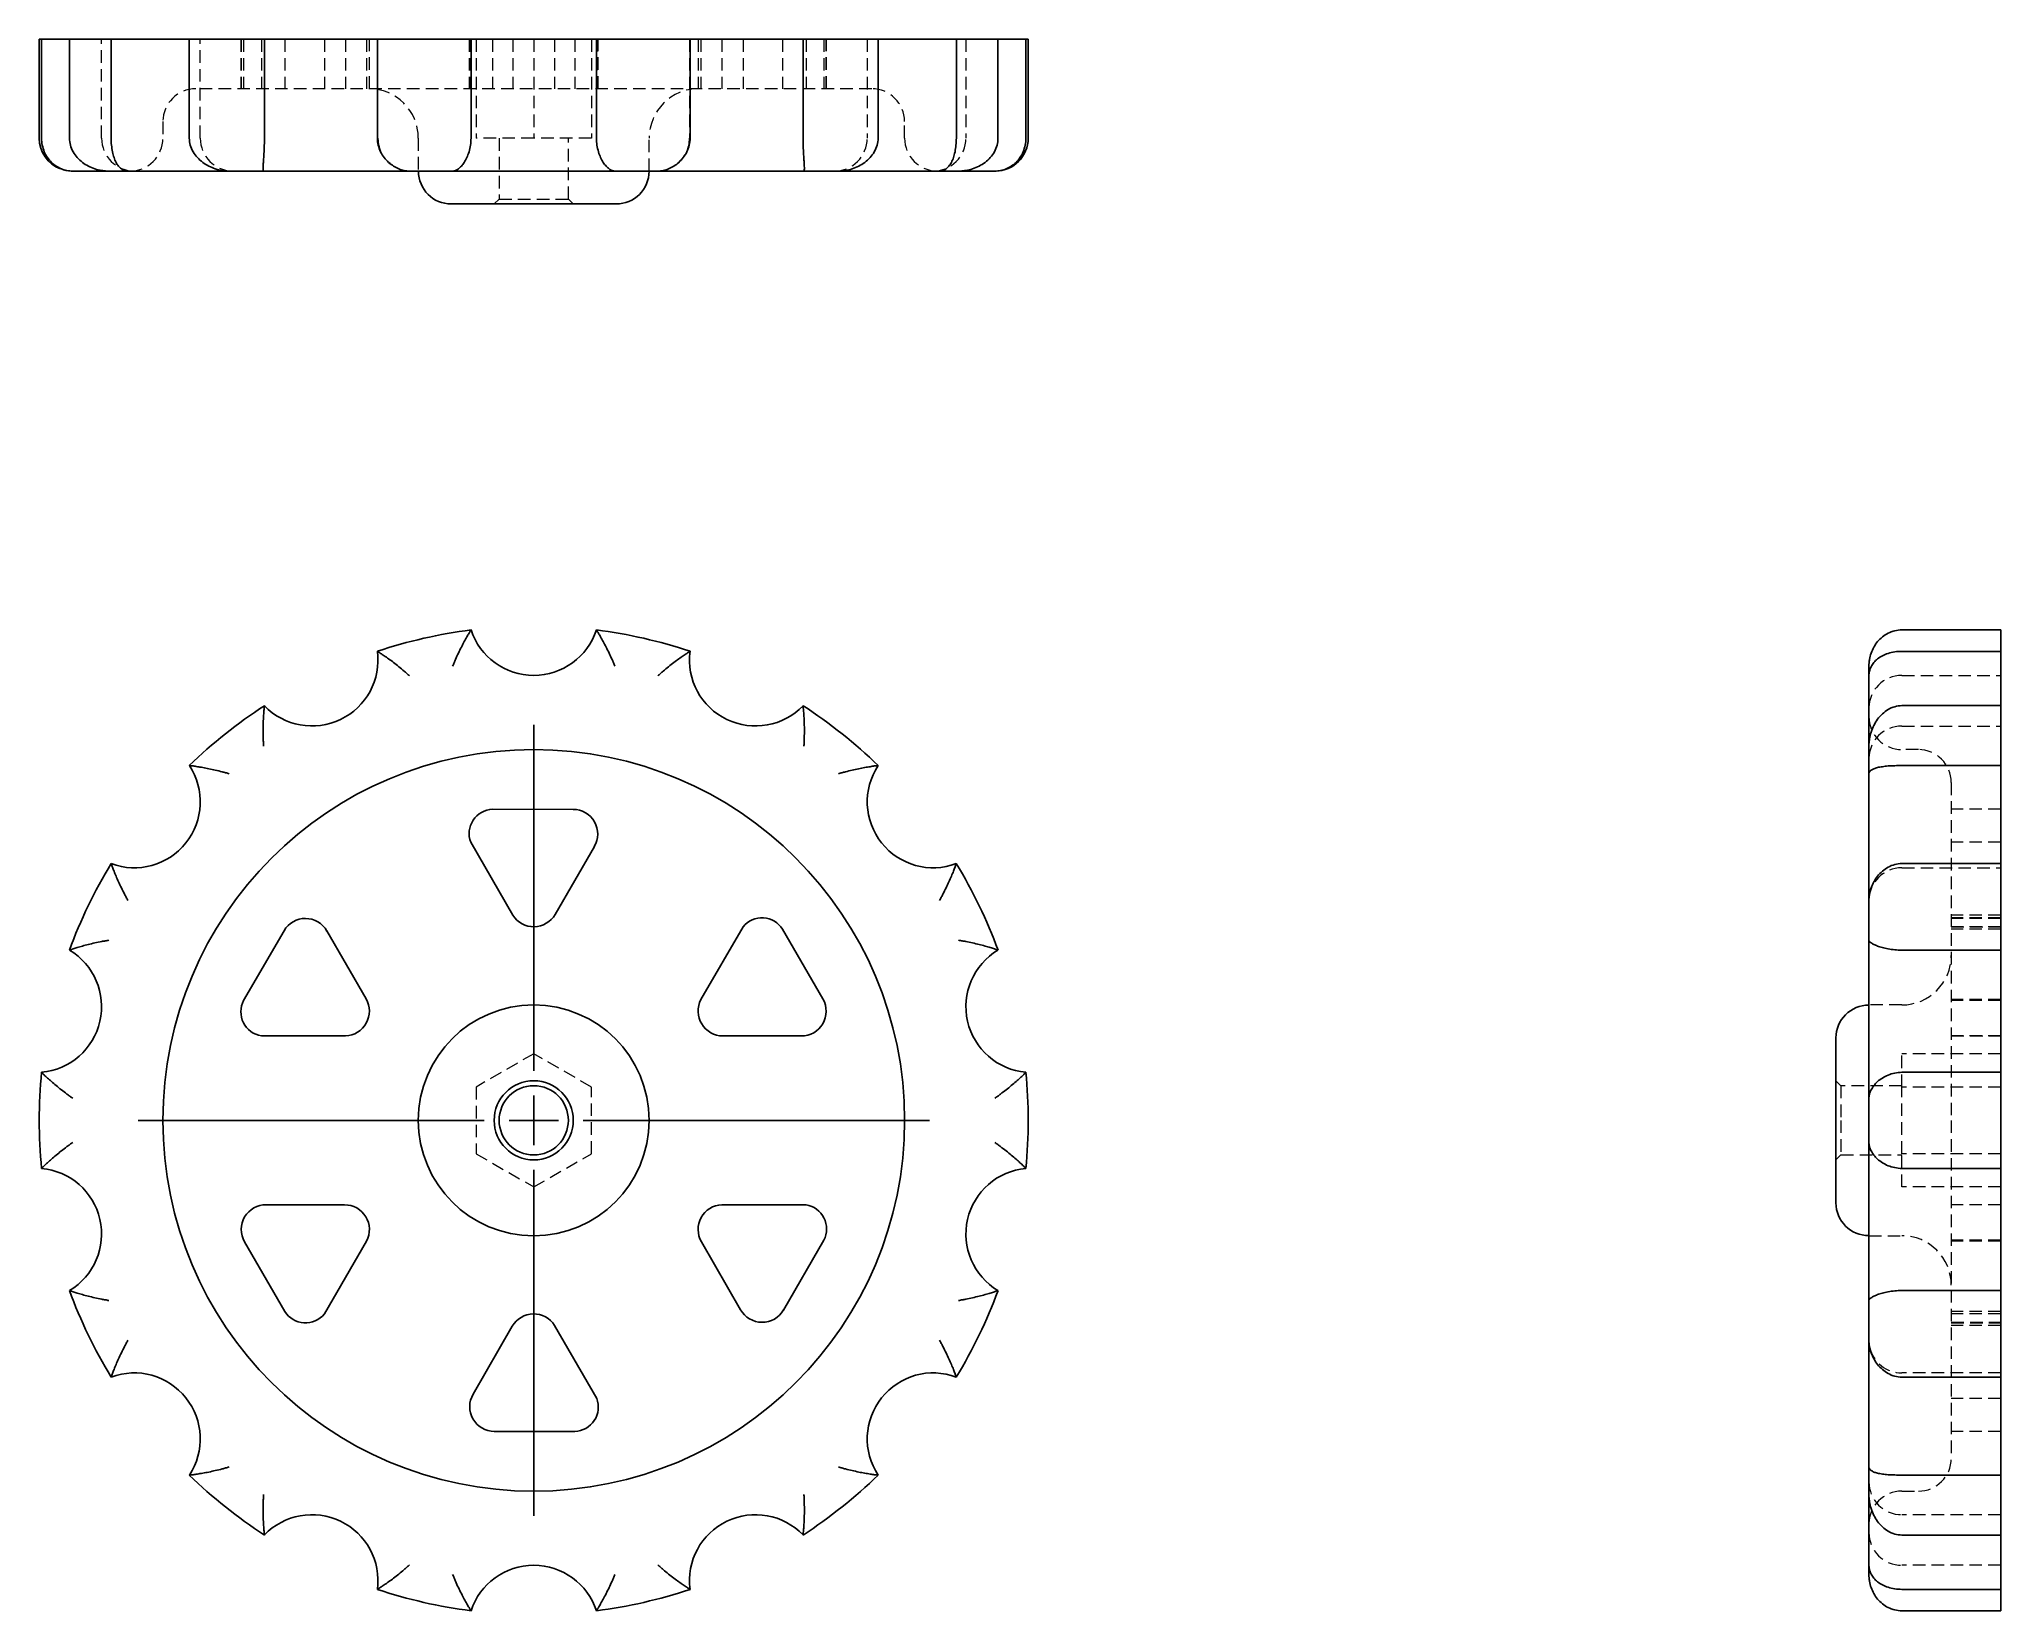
# Model space of a CAD drawing. Header units: millimetres. Extents: x 33 to 231, y 7 to 166.
import ezdxf

# ---------------------------------------------------------------- set-up
doc = ezdxf.new("R2010")
doc.units = ezdxf.units.MM
doc.linetypes.add('HIDDEN', pattern=[1.905, 1.27, -0.635])
doc.layers.add('10', color=7, linetype='Continuous')

# ---------------------------------------------------------------- blocks, each defined once
blk = doc.blocks.new('SW_CENTERMARKSYMBOL_0')
at = {"layer": '10', "color": 0}
for p, q in [((0, 5), (0, 40)), ((0, 0), (0, 2.5)), ((-5, 0), (-40, 0)), ((0, 0), (-2.5, 0)), ((0, 0), (0, -2.5)), ((0, 0), (2.5, 0)), ((5, 0), (40, 0)), ((0, -5), (0, -40))]:
    blk.add_line(p, q, dxfattribs=at)

msp = doc.modelspace()

# ---------------------------------------------------------------- linework, layer by layer
at = {"color": 7, "linetype": 'Continuous', "lineweight": 25}
for p, q in [((33, 166.33), (33, 156.33)), ((33.24, 166.33), (33, 166.33)), ((33.24, 156.33), (33.24, 166.33)), ((33.24, 166.33), (36.06, 166.33)), ((36.06, 166.33), (36.06, 156.33)), ((40.27, 166.33), (36.06, 166.33)), ((40.27, 156.33), (40.27, 166.33)), ((40.27, 166.33), (48.17, 166.33)), ((48.17, 166.33), (48.17, 156.33)), ((55.77, 166.33), (48.17, 166.33)), ((55.77, 156.33), (55.77, 166.33)), ((55.77, 166.33), (67.19, 166.33)), ((67.19, 166.33), (67.19, 156.33)), ((76.66, 166.33), (67.19, 166.33)), ((76.66, 156.33), (76.66, 166.33)), ((76.66, 166.33), (89.34, 166.33)), ((89.34, 166.33), (89.34, 156.33)), ((98.81, 166.33), (89.34, 166.33)), ((98.81, 156.33), (98.81, 166.33)), ((98.81, 166.33), (110.23, 166.33)), ((110.23, 166.33), (110.23, 156.33)), ((117.83, 166.33), (110.23, 166.33)), ((117.83, 156.33), (117.83, 166.33)), ((117.83, 166.33), (125.73, 166.33)), ((125.73, 166.33), (125.73, 156.33)), ((129.94, 166.33), (125.73, 166.33)), ((129.94, 156.33), (129.94, 166.33)), ((129.94, 166.33), (132.76, 166.33)), ((132.76, 166.33), (132.76, 156.33)), ((133, 166.33), (132.76, 166.33)), ((133, 156.33), (133, 166.33)), ((36.33, 153), (36.39, 153)), ((36.39, 153), (40.05, 153)), ((40.04, 153), (41.97, 153)), ((41.97, 153), (52.19, 153)), ((52.19, 153), (55.68, 153)), ((55.68, 153), (70.45, 153)), ((70.45, 153), (74.8, 153)), ((74.8, 153), (91.2, 153)), ((91.2, 153), (95.55, 153)), ((95.55, 153), (110.32, 153)), ((110.32, 153), (113.81, 153)), ((113.81, 153), (124.03, 153)), ((124.03, 153), (125.96, 153)), ((125.94, 153), (129.61, 153)), ((129.61, 153), (129.67, 153)), ((74.67, 149.67), (91.33, 149.67)), ((231.33, 106.6), (221.33, 106.6)), ((231.33, 104.43), (231.33, 106.6)), ((221.33, 104.43), (231.33, 104.43)), ((231.33, 104.43), (231.33, 98.94)), ((218, 102.94), (218, 101.95)), ((218, 101.95), (218, 94.83)), ((231.33, 98.94), (221.33, 98.94)), ((231.33, 92.88), (231.33, 98.94)), ((218, 94.83), (218, 92.05)), ((218, 92.05), (218, 79.23)), ((221.33, 92.88), (231.33, 92.88)), ((231.33, 92.88), (231.33, 82.97)), ((78.83, 88.46), (86.99, 88.45)), ((80.89, 77.75), (76.63, 85.12)), ((89.13, 84.69), (85.17, 77.83)), ((231.33, 82.97), (221.33, 82.97)), ((231.33, 74.21), (231.33, 82.97)), ((218, 79.23), (218, 75.22)), ((53.67, 69.12), (57.75, 76.18)), ((62.08, 76.15), (66.04, 69.29)), ((99.91, 69.21), (104.17, 76.58)), ((108.16, 76.34), (112.23, 69.28)), ((218, 75.22), (218, 59.23)), ((221.33, 74.21), (231.33, 74.21)), ((231.33, 74.21), (231.33, 61.86)), ((63.97, 65.54), (55.46, 65.54)), ((110.05, 65.54), (102.12, 65.54)), ((214.67, 65.33), (214.67, 57)), ((231.33, 61.86), (221.33, 61.86)), ((231.33, 52.14), (231.33, 61.86)), ((218, 59.23), (218, 54.77)), ((214.67, 57), (214.67, 48.67)), ((218, 54.77), (218, 38.78)), ((221.33, 52.14), (231.33, 52.14)), ((231.33, 52.14), (231.33, 39.79)), ((55.95, 48.46), (63.88, 48.46)), ((102.03, 48.46), (110.54, 48.46)), ((57.84, 37.66), (53.77, 44.72)), ((66.09, 44.79), (61.83, 37.42)), ((103.92, 37.85), (99.96, 44.71)), ((112.33, 44.88), (108.25, 37.82)), ((231.33, 39.79), (221.33, 39.79)), ((231.33, 31.03), (231.33, 39.79)), ((218, 38.78), (218, 34.77)), ((76.87, 29.31), (80.83, 36.17)), ((85.11, 36.25), (89.37, 28.88)), ((218, 34.77), (218, 21.95)), ((221.33, 31.03), (231.33, 31.03)), ((231.33, 31.03), (231.33, 21.12)), ((87.17, 25.54), (79.01, 25.55)), ((218, 21.95), (218, 19.17)), ((231.33, 21.12), (221.33, 21.12)), ((231.33, 15.06), (231.33, 21.12)), ((218, 19.17), (218, 12.05)), ((221.33, 15.06), (231.33, 15.06)), ((231.33, 15.06), (231.33, 9.57)), ((218, 12.05), (218, 11.06)), ((231.33, 9.57), (221.33, 9.57)), ((231.33, 7.4), (231.33, 9.57)), ((221.33, 7.4), (231.33, 7.4))]:
    msp.add_line(p, q, dxfattribs=at)
at = {"color": 7, "linetype": 'HIDDEN', "lineweight": 18}
for p, q in [((39.3, 156.33), (39.3, 166.33)), ((49.27, 156.33), (49.27, 166.33)), ((53.39, 166.33), (53.39, 161.33)), ((53.43, 166.33), (53.43, 161.33)), ((53.67, 166.33), (53.67, 161.33)), ((55.46, 166.33), (55.46, 161.33)), ((57.84, 166.33), (57.84, 161.33)), ((61.83, 166.33), (61.83, 161.33)), ((63.97, 166.33), (63.97, 161.33)), ((66.09, 166.33), (66.09, 161.33)), ((66.38, 161.33), (66.38, 166.33)), ((67.25, 156.33), (67.25, 166.33)), ((76.47, 166.33), (76.47, 161.33)), ((76.53, 166.33), (76.53, 161.33)), ((76.63, 166.33), (76.63, 161.33)), ((77.17, 166.33), (77.17, 156.33)), ((78.83, 166.33), (78.83, 161.33)), ((80.89, 166.33), (80.89, 161.33)), ((83, 166.33), (83, 156.33)), ((85.11, 166.33), (85.11, 161.33)), ((87.17, 166.33), (87.17, 161.33)), ((88.83, 166.33), (88.83, 156.33)), ((89.37, 166.33), (89.37, 161.33)), ((89.47, 161.33), (89.47, 166.33)), ((89.53, 161.33), (89.53, 166.33)), ((98.75, 166.33), (98.75, 156.33)), ((99.62, 166.33), (99.62, 161.33)), ((99.91, 166.33), (99.91, 161.33)), ((102.03, 166.33), (102.03, 161.33)), ((104.17, 166.33), (104.17, 161.33)), ((108.16, 166.33), (108.16, 161.33)), ((110.54, 166.33), (110.54, 161.33)), ((112.33, 166.33), (112.33, 161.33)), ((112.57, 161.33), (112.57, 166.33)), ((112.61, 161.33), (112.61, 166.33)), ((116.73, 166.33), (116.73, 156.33)), ((126.7, 166.33), (126.7, 156.33)), ((117.17, 161.33), (48.83, 161.33)), ((45.5, 158), (45.5, 156.33)), ((120.5, 156.33), (120.5, 158)), ((71.33, 156.33), (71.33, 153)), ((83, 156.33), (77.17, 156.33)), ((79.5, 156.33), (79.5, 150.17)), ((88.83, 156.33), (83, 156.33)), ((86.5, 150.17), (86.5, 156.33)), ((94.67, 153), (94.67, 156.33)), ((68.47, 153.75), (68.36, 153.85)), ((79.5, 150.17), (79, 149.67)), ((79.5, 150.17), (86.5, 150.17)), ((87, 149.67), (86.5, 150.17)), ((221.33, 102), (231.33, 102)), ((221.33, 96.88), (231.33, 96.88)), ((223, 94.5), (221.33, 94.5)), ((226.33, 91.17), (226.33, 57)), ((231.33, 88.46), (226.33, 88.46)), ((231.33, 85.12), (226.33, 85.12)), ((221.33, 82.55), (231.33, 82.55)), ((231.33, 77.75), (226.33, 77.75)), ((231.33, 77.48), (226.33, 77.48)), ((231.33, 77.42), (226.33, 77.42)), ((231.33, 76.58), (226.33, 76.58)), ((226.33, 76.58), (231.33, 76.58)), ((231.33, 76.34), (226.33, 76.34)), ((221.33, 68.67), (218, 68.67)), ((231.33, 69.21), (226.33, 69.21)), ((231.33, 69.12), (226.33, 69.12)), ((231.33, 65.54), (226.33, 65.54)), ((231.33, 65.54), (226.33, 65.54)), ((231.33, 65.54), (226.33, 65.54)), ((231.33, 65.54), (226.33, 65.54)), ((226.33, 65.54), (231.33, 65.54)), ((83, 63.74), (77.17, 60.37)), ((88.83, 60.37), (83, 63.74)), ((221.33, 60.37), (221.33, 63.74)), ((231.33, 63.74), (221.33, 63.74)), ((77.17, 60.37), (77.17, 53.63)), ((88.83, 53.63), (88.83, 60.37)), ((215.17, 60.5), (214.67, 61)), ((215.17, 60.5), (215.17, 57)), ((221.33, 60.5), (215.17, 60.5)), ((231.33, 60.37), (221.33, 60.37)), ((221.33, 53.63), (221.33, 60.37)), ((215.17, 57), (215.17, 53.5)), ((226.33, 57), (226.33, 22.83)), ((77.17, 53.63), (83, 50.26)), ((83, 50.26), (88.83, 53.63)), ((231.33, 53.63), (221.33, 53.63)), ((221.33, 50.26), (221.33, 53.63)), ((214.67, 53), (215.17, 53.5)), ((215.17, 53.5), (221.33, 53.5)), ((231.33, 50.26), (221.33, 50.26)), ((231.33, 48.46), (226.33, 48.46)), ((231.33, 48.46), (226.33, 48.46)), ((231.33, 48.46), (226.33, 48.46)), ((231.33, 48.46), (226.33, 48.46)), ((231.33, 48.46), (226.33, 48.46)), ((218, 45.33), (221.33, 45.33)), ((231.33, 44.88), (226.33, 44.88)), ((231.33, 44.79), (226.33, 44.79)), ((231.33, 37.66), (226.33, 37.66)), ((231.33, 37.42), (226.33, 37.42)), ((231.33, 37.42), (226.33, 37.42)), ((226.33, 36.58), (231.33, 36.58)), ((226.33, 36.52), (231.33, 36.52)), ((231.33, 36.25), (226.33, 36.25)), ((218, 34.72), (218, 34.79)), ((231.33, 31.45), (221.33, 31.45)), ((231.33, 28.88), (226.33, 28.88)), ((231.33, 25.54), (226.33, 25.54)), ((221.33, 19.5), (223, 19.5)), ((231.33, 17.12), (221.33, 17.12)), ((231.33, 12), (221.33, 12))]:
    msp.add_line(p, q, dxfattribs=at)
at = {"color": 7, "linetype": 'Continuous', "lineweight": 25, "flags": 128}
msp.add_lwpolyline([(35.41, 153.13), (35.68, 153.06), (36.33, 153)], dxfattribs=at)
at = {"color": 7, "linetype": 'Continuous', "lineweight": 25}
for radius in [37.5, 11.67, 4, 3.5]:
    msp.add_circle((83, 57), radius, dxfattribs=at)
at = {"color": 7, "linetype": 'HIDDEN', "lineweight": 18}
for centre, radius, start, end in [((48.83, 158), 3.33, 90, 180), ((66.33, 156.33), 5, 0, 90), ((99.67, 156.33), 5, 90, 180), ((117.17, 158), 3.33, 0, 90), ((42.63, 156.33), 3.33, 180, 270), ((42.17, 156.33), 3.33, 270, 0), ((52.61, 156.33), 3.33, 180, 270), ((70.58, 156.33), 3.33, 180, 205.9236), ((95.42, 156.33), 3.33, 308.9726, 0), ((113.39, 156.33), 3.33, 270, 0), ((123.83, 156.33), 3.33, 180, 270), ((123.37, 156.33), 3.33, 270, 0), ((221.33, 98.67), 3.33, 90, 180), ((221.33, 97.83), 3.33, 180, 270), ((221.33, 93.55), 3.33, 90, 180), ((223, 91.17), 3.33, 0, 90), ((221.33, 79.21), 3.33, 90, 180), ((221.33, 73.67), 5, 270, 0), ((221.33, 40.33), 5, 0, 90), ((221.33, 34.79), 3.33, 193.2951, 270), ((223, 22.83), 3.33, 270, 0), ((221.33, 20.45), 3.33, 180, 270), ((221.33, 16.17), 3.33, 90, 180), ((221.33, 15.33), 3.33, 180, 270)]:
    msp.add_arc(centre, radius, start, end, dxfattribs=at)
at = {"color": 7, "linetype": 'Continuous', "lineweight": 25}
for centre, radius, start, end in [((36.33, 156.33), 3.33, 180, 249.2932), ((129.67, 156.33), 3.33, 270, 0), ((74.67, 153), 3.33, 180, 270), ((91.33, 153), 3.33, 270, 0), ((83, 57), 50, 97.2815, 108.4328), ((83, 108.67), 6.67, 198.0884, 341.9116), ((83, 57), 50, 71.5672, 82.7185), ((60.58, 103.55), 6.67, 223.8027, 7.6259), ((105.42, 103.55), 6.67, 172.3741, 316.1973), ((83, 57), 50, 122.9958, 134.1471), ((83, 57), 50, 45.8529, 57.0042), ((42.61, 89.21), 6.67, 249.517, 33.3402), ((123.39, 89.21), 6.67, 146.6598, 290.483), ((78.95, 85.99), 2.48, 92.5886, 200.4727), ((86.98, 85.96), 2.49, 329.2899, 89.963), ((83, 57), 50, 148.71, 159.8614), ((83, 57), 50, 20.1386, 31.29), ((59.91, 74.93), 2.49, 29.2899, 149.963), ((83, 79.08), 2.5, 212.232, 330.0005), ((106.08, 75), 2.48, 32.5886, 140.4727), ((32.63, 68.5), 6.67, 275.2313, 59.0545), ((133.37, 68.5), 6.67, 120.9455, 264.7687), ((55.87, 67.98), 2.48, 152.5886, 260.4727), ((63.88, 68.04), 2.5, 272.232, 30.0005), ((102.12, 68.04), 2.5, 152.232, 270.0005), ((110.08, 68.03), 2.49, 269.2899, 29.963), ((218, 65.33), 3.33, 90, 180), ((83, 57), 50, 174.4243, 185.5757), ((83, 57), 50, 354.4243, 5.5757), ((32.63, 45.5), 6.67, 300.9455, 84.7687), ((133.37, 45.5), 6.67, 95.2313, 239.0545), ((55.92, 45.97), 2.49, 89.2899, 209.963), ((63.88, 45.96), 2.5, 332.232, 90.0005), ((102.12, 45.96), 2.5, 92.232, 210.0005), ((110.13, 46.02), 2.48, 332.5886, 80.4727), ((218, 48.67), 3.33, 180, 270), ((83, 57), 50, 200.1386, 211.29), ((83, 57), 50, 328.71, 339.8614), ((106.09, 39.07), 2.49, 209.2899, 329.963), ((59.92, 39), 2.48, 212.5886, 320.4727), ((83, 34.92), 2.5, 32.232, 150.0005), ((42.61, 24.79), 6.67, 326.6598, 110.483), ((123.39, 24.79), 6.67, 69.517, 213.3402), ((79.02, 28.04), 2.49, 149.2899, 269.963), ((87.05, 28.01), 2.48, 272.5886, 20.4727), ((83, 57), 50, 225.8529, 237.0042), ((83, 57), 50, 302.9958, 314.1471), ((60.58, 10.45), 6.67, 352.3741, 136.1973), ((105.42, 10.45), 6.67, 43.8027, 187.6259), ((83, 5.33), 6.67, 18.0884, 161.9116), ((83, 57), 50, 251.5672, 262.7185), ((83, 57), 50, 277.2815, 288.4328)]:
    msp.add_arc(centre, radius, start, end, dxfattribs=at)
for points in [[(33.24, 156.33), (33.24, 156.09), (33.26, 155.85), (33.36, 155.38), (33.43, 155.15), (33.6, 154.73), (33.71, 154.54), (33.96, 154.18), (34.09, 154.02), (34.38, 153.73), (34.54, 153.61), (34.88, 153.39), (35.05, 153.3), (35.42, 153.15), (35.61, 153.09), (35.9, 153.04), (35.99, 153.02), (36.19, 153), (36.29, 153), (36.39, 153)], [(36.06, 156.33), (36.06, 156.09), (36.09, 155.85), (36.22, 155.38), (36.31, 155.15), (36.54, 154.73), (36.69, 154.54), (37, 154.18), (37.18, 154.02), (37.55, 153.73), (37.76, 153.61), (38.18, 153.39), (38.4, 153.3), (38.85, 153.15), (39.09, 153.09), (39.44, 153.04), (39.56, 153.02), (39.79, 153), (39.92, 153), (40.04, 153)], [(40.27, 156.33), (40.27, 156.09), (40.28, 155.85), (40.33, 155.38), (40.36, 155.15), (40.45, 154.73), (40.5, 154.54), (40.62, 154.18), (40.69, 154.02), (40.84, 153.73), (40.93, 153.61), (41.11, 153.39), (41.2, 153.3), (41.41, 153.15), (41.52, 153.09), (41.68, 153.04), (41.74, 153.02), (41.85, 153), (41.91, 153), (41.97, 153)], [(48.17, 156.33), (48.17, 156.09), (48.21, 155.85), (48.34, 155.38), (48.44, 155.15), (48.69, 154.73), (48.83, 154.54), (49.16, 154.18), (49.34, 154.02), (49.73, 153.73), (49.93, 153.61), (50.36, 153.39), (50.58, 153.3), (51.03, 153.15), (51.26, 153.09), (51.61, 153.04), (51.73, 153.02), (51.96, 153), (52.08, 153), (52.19, 153)], [(55.77, 156.33), (55.77, 156.09), (55.77, 155.85), (55.75, 155.38), (55.74, 155.15), (55.72, 154.73), (55.71, 154.54), (55.68, 154.18), (55.67, 154.02), (55.65, 153.73), (55.64, 153.61), (55.64, 153.39), (55.63, 153.3), (55.64, 153.15), (55.64, 153.09), (55.65, 153.04), (55.66, 153.02), (55.67, 153), (55.67, 153), (55.68, 153)], [(67.19, 156.33), (67.19, 156.09), (67.22, 155.85), (67.33, 155.38), (67.42, 155.15), (67.62, 154.73), (67.75, 154.54), (68.02, 154.18), (68.17, 154.02), (68.49, 153.73), (68.66, 153.61), (69, 153.39), (69.18, 153.3), (69.54, 153.15), (69.72, 153.09), (70, 153.04), (70.09, 153.02), (70.27, 153), (70.36, 153), (70.45, 153)], [(76.66, 156.33), (76.66, 156.09), (76.64, 155.85), (76.57, 155.38), (76.52, 155.15), (76.39, 154.73), (76.32, 154.54), (76.15, 154.18), (76.06, 154.02), (75.88, 153.73), (75.78, 153.61), (75.58, 153.39), (75.48, 153.3), (75.28, 153.15), (75.18, 153.09), (75.04, 153.04), (74.99, 153.02), (74.9, 153), (74.85, 153), (74.8, 153)], [(89.34, 156.33), (89.34, 156.09), (89.36, 155.85), (89.43, 155.38), (89.48, 155.15), (89.61, 154.73), (89.68, 154.54), (89.85, 154.18), (89.94, 154.02), (90.12, 153.73), (90.22, 153.61), (90.42, 153.39), (90.52, 153.3), (90.72, 153.15), (90.82, 153.09), (90.96, 153.04), (91.01, 153.02), (91.1, 153), (91.15, 153), (91.2, 153)], [(98.81, 156.33), (98.81, 156.09), (98.78, 155.85), (98.67, 155.38), (98.58, 155.15), (98.38, 154.73), (98.25, 154.54), (97.98, 154.18), (97.83, 154.02), (97.51, 153.73), (97.34, 153.61), (97, 153.39), (96.82, 153.3), (96.46, 153.15), (96.28, 153.09), (96, 153.04), (95.91, 153.02), (95.73, 153), (95.64, 153), (95.55, 153)], [(110.23, 156.33), (110.23, 156.09), (110.23, 155.85), (110.25, 155.38), (110.26, 155.15), (110.28, 154.73), (110.29, 154.54), (110.32, 154.18), (110.33, 154.02), (110.35, 153.73), (110.36, 153.61), (110.36, 153.39), (110.37, 153.3), (110.36, 153.15), (110.36, 153.09), (110.35, 153.04), (110.34, 153.02), (110.33, 153), (110.33, 153), (110.32, 153)], [(117.83, 156.33), (117.83, 156.09), (117.79, 155.85), (117.66, 155.38), (117.56, 155.15), (117.31, 154.73), (117.17, 154.54), (116.84, 154.18), (116.66, 154.02), (116.27, 153.73), (116.07, 153.61), (115.64, 153.39), (115.42, 153.3), (114.97, 153.15), (114.74, 153.09), (114.39, 153.04), (114.27, 153.02), (114.04, 153), (113.92, 153), (113.81, 153)], [(125.73, 156.33), (125.73, 156.09), (125.72, 155.85), (125.67, 155.38), (125.64, 155.15), (125.55, 154.73), (125.5, 154.54), (125.38, 154.18), (125.31, 154.02), (125.16, 153.73), (125.07, 153.61), (124.89, 153.39), (124.8, 153.3), (124.59, 153.15), (124.48, 153.09), (124.32, 153.04), (124.26, 153.02), (124.15, 153), (124.09, 153), (124.03, 153)], [(129.94, 156.33), (129.94, 156.09), (129.91, 155.85), (129.78, 155.38), (129.69, 155.15), (129.46, 154.73), (129.31, 154.54), (129, 154.18), (128.82, 154.02), (128.45, 153.73), (128.24, 153.61), (127.82, 153.39), (127.6, 153.3), (127.15, 153.15), (126.91, 153.09), (126.56, 153.04), (126.44, 153.02), (126.21, 153), (126.08, 153), (125.96, 153)], [(132.76, 156.33), (132.76, 156.09), (132.74, 155.85), (132.64, 155.38), (132.57, 155.15), (132.4, 154.73), (132.29, 154.54), (132.04, 154.18), (131.91, 154.02), (131.62, 153.73), (131.46, 153.61), (131.12, 153.39), (130.95, 153.3), (130.58, 153.15), (130.39, 153.09), (130.1, 153.04), (130.01, 153.02), (129.81, 153), (129.71, 153), (129.61, 153)], [(76.66, 106.6), (76.66, 106.6), (76.64, 106.57), (76.57, 106.45), (76.52, 106.37), (76.39, 106.16), (76.32, 106.03), (76.15, 105.74), (76.06, 105.58), (75.88, 105.24), (75.78, 105.05), (75.58, 104.67), (75.48, 104.46), (75.28, 104.04), (75.18, 103.83), (75.04, 103.5), (74.99, 103.39), (74.9, 103.17), (74.85, 103.05), (74.8, 102.94)], [(89.34, 106.6), (89.34, 106.6), (89.36, 106.57), (89.43, 106.45), (89.48, 106.37), (89.61, 106.16), (89.68, 106.03), (89.85, 105.74), (89.94, 105.58), (90.12, 105.24), (90.22, 105.05), (90.42, 104.67), (90.52, 104.46), (90.72, 104.04), (90.82, 103.83), (90.96, 103.5), (91.01, 103.39), (91.1, 103.17), (91.15, 103.05), (91.2, 102.94)], [(221.33, 106.6), (221.09, 106.6), (220.85, 106.57), (220.38, 106.45), (220.15, 106.37), (219.73, 106.16), (219.54, 106.03), (219.18, 105.74), (219.02, 105.58), (218.73, 105.24), (218.61, 105.05), (218.39, 104.67), (218.3, 104.46), (218.15, 104.04), (218.09, 103.83), (218.04, 103.5), (218.02, 103.39), (218, 103.17), (218, 103.05), (218, 102.94)], [(67.19, 104.43), (67.19, 104.43), (67.22, 104.42), (67.33, 104.34), (67.42, 104.29), (67.62, 104.16), (67.75, 104.07), (68.02, 103.89), (68.17, 103.78), (68.49, 103.55), (68.66, 103.43), (69, 103.16), (69.18, 103.03), (69.54, 102.73), (69.72, 102.58), (70, 102.35), (70.09, 102.27), (70.27, 102.11), (70.36, 102.03), (70.45, 101.95)], [(98.81, 104.43), (98.81, 104.43), (98.78, 104.42), (98.67, 104.34), (98.58, 104.29), (98.38, 104.16), (98.25, 104.07), (97.98, 103.89), (97.83, 103.78), (97.51, 103.55), (97.34, 103.43), (97, 103.16), (96.82, 103.03), (96.46, 102.73), (96.28, 102.58), (96, 102.35), (95.91, 102.27), (95.73, 102.11), (95.64, 102.03), (95.55, 101.95)], [(221.33, 104.43), (221.09, 104.43), (220.85, 104.42), (220.38, 104.34), (220.15, 104.29), (219.73, 104.16), (219.54, 104.07), (219.18, 103.89), (219.02, 103.78), (218.73, 103.55), (218.61, 103.43), (218.39, 103.16), (218.3, 103.03), (218.15, 102.73), (218.09, 102.58), (218.04, 102.35), (218.02, 102.27), (218, 102.11), (218, 102.03), (218, 101.95)], [(55.77, 98.94), (55.77, 98.94), (55.77, 98.9), (55.75, 98.77), (55.74, 98.67), (55.72, 98.42), (55.71, 98.27), (55.68, 97.94), (55.67, 97.76), (55.65, 97.37), (55.64, 97.16), (55.64, 96.73), (55.63, 96.5), (55.64, 96.04), (55.64, 95.8), (55.65, 95.44), (55.66, 95.32), (55.67, 95.08), (55.67, 94.95), (55.68, 94.83)], [(110.23, 98.94), (110.23, 98.94), (110.23, 98.9), (110.25, 98.77), (110.26, 98.67), (110.28, 98.42), (110.29, 98.27), (110.32, 97.94), (110.33, 97.76), (110.35, 97.37), (110.36, 97.16), (110.36, 96.73), (110.37, 96.5), (110.36, 96.04), (110.36, 95.8), (110.35, 95.44), (110.34, 95.32), (110.33, 95.08), (110.33, 94.95), (110.32, 94.83)], [(221.33, 98.94), (221.09, 98.94), (220.85, 98.9), (220.38, 98.77), (220.15, 98.67), (219.73, 98.42), (219.54, 98.27), (219.18, 97.94), (219.02, 97.76), (218.73, 97.37), (218.61, 97.16), (218.39, 96.73), (218.3, 96.5), (218.15, 96.04), (218.09, 95.8), (218.04, 95.44), (218.02, 95.32), (218, 95.08), (218, 94.95), (218, 94.83)], [(48.17, 92.88), (48.17, 92.88), (48.21, 92.87), (48.34, 92.86), (48.44, 92.85), (48.69, 92.82), (48.83, 92.79), (49.16, 92.74), (49.34, 92.72), (49.73, 92.65), (49.93, 92.61), (50.36, 92.52), (50.58, 92.47), (51.03, 92.36), (51.26, 92.31), (51.61, 92.22), (51.73, 92.18), (51.96, 92.12), (52.08, 92.09), (52.19, 92.05)], [(117.83, 92.88), (117.83, 92.88), (117.79, 92.87), (117.66, 92.86), (117.56, 92.85), (117.31, 92.82), (117.17, 92.79), (116.84, 92.74), (116.66, 92.72), (116.27, 92.65), (116.07, 92.61), (115.64, 92.52), (115.42, 92.47), (114.97, 92.36), (114.74, 92.31), (114.39, 92.22), (114.27, 92.18), (114.04, 92.12), (113.92, 92.09), (113.81, 92.05)], [(221.33, 92.88), (221.09, 92.88), (220.85, 92.87), (220.38, 92.86), (220.15, 92.85), (219.73, 92.82), (219.54, 92.79), (219.18, 92.74), (219.02, 92.72), (218.73, 92.65), (218.61, 92.61), (218.39, 92.52), (218.3, 92.47), (218.15, 92.36), (218.09, 92.31), (218.04, 92.22), (218.02, 92.18), (218, 92.12), (218, 92.09), (218, 92.05)], [(40.27, 82.97), (40.27, 82.97), (40.28, 82.94), (40.33, 82.81), (40.36, 82.72), (40.45, 82.48), (40.5, 82.34), (40.62, 82.04), (40.69, 81.87), (40.84, 81.51), (40.93, 81.32), (41.11, 80.92), (41.2, 80.72), (41.41, 80.3), (41.52, 80.09), (41.68, 79.77), (41.74, 79.66), (41.85, 79.45), (41.91, 79.34), (41.97, 79.23)], [(125.73, 82.97), (125.73, 82.97), (125.72, 82.94), (125.67, 82.81), (125.64, 82.72), (125.55, 82.48), (125.5, 82.34), (125.38, 82.04), (125.31, 81.87), (125.16, 81.51), (125.07, 81.32), (124.89, 80.92), (124.8, 80.72), (124.59, 80.3), (124.48, 80.09), (124.32, 79.77), (124.26, 79.66), (124.15, 79.45), (124.09, 79.34), (124.03, 79.23)], [(221.33, 82.97), (221.09, 82.97), (220.85, 82.94), (220.38, 82.81), (220.15, 82.72), (219.73, 82.48), (219.54, 82.34), (219.18, 82.04), (219.02, 81.87), (218.73, 81.51), (218.61, 81.32), (218.39, 80.92), (218.3, 80.72), (218.15, 80.3), (218.09, 80.09), (218.04, 79.77), (218.02, 79.66), (218, 79.45), (218, 79.34), (218, 79.23)], [(36.06, 74.21), (36.06, 74.21), (36.09, 74.23), (36.22, 74.27), (36.31, 74.3), (36.54, 74.38), (36.69, 74.43), (37, 74.52), (37.18, 74.57), (37.55, 74.68), (37.76, 74.73), (38.18, 74.84), (38.4, 74.89), (38.85, 74.99), (39.09, 75.04), (39.44, 75.11), (39.56, 75.13), (39.79, 75.17), (39.92, 75.2), (40.04, 75.22)], [(129.94, 74.21), (129.94, 74.21), (129.91, 74.23), (129.78, 74.27), (129.69, 74.3), (129.46, 74.38), (129.31, 74.43), (129, 74.52), (128.82, 74.57), (128.45, 74.68), (128.24, 74.73), (127.82, 74.84), (127.6, 74.89), (127.15, 74.99), (126.91, 75.04), (126.56, 75.11), (126.44, 75.13), (126.21, 75.17), (126.08, 75.2), (125.96, 75.22)], [(221.33, 74.21), (221.09, 74.21), (220.85, 74.23), (220.38, 74.27), (220.15, 74.3), (219.73, 74.38), (219.54, 74.43), (219.18, 74.52), (219.02, 74.57), (218.73, 74.68), (218.61, 74.73), (218.39, 74.84), (218.3, 74.89), (218.15, 74.99), (218.09, 75.04), (218.04, 75.11), (218.02, 75.13), (218, 75.17), (218, 75.2), (218, 75.22)], [(33.24, 61.86), (33.24, 61.86), (33.26, 61.83), (33.36, 61.74), (33.43, 61.67), (33.6, 61.5), (33.71, 61.39), (33.96, 61.17), (34.09, 61.05), (34.38, 60.79), (34.54, 60.65), (34.88, 60.38), (35.05, 60.23), (35.42, 59.95), (35.61, 59.8), (35.9, 59.59), (35.99, 59.51), (36.19, 59.37), (36.29, 59.3), (36.39, 59.23)], [(132.76, 61.86), (132.76, 61.86), (132.74, 61.83), (132.64, 61.74), (132.57, 61.67), (132.4, 61.5), (132.29, 61.39), (132.04, 61.17), (131.91, 61.05), (131.62, 60.79), (131.46, 60.65), (131.12, 60.38), (130.95, 60.23), (130.58, 59.95), (130.39, 59.8), (130.1, 59.59), (130.01, 59.51), (129.81, 59.37), (129.71, 59.3), (129.61, 59.23)], [(221.33, 61.86), (221.09, 61.86), (220.85, 61.83), (220.38, 61.74), (220.15, 61.67), (219.73, 61.5), (219.54, 61.39), (219.18, 61.17), (219.02, 61.05), (218.73, 60.79), (218.61, 60.65), (218.39, 60.38), (218.3, 60.23), (218.15, 59.95), (218.09, 59.8), (218.04, 59.59), (218.02, 59.51), (218, 59.37), (218, 59.3), (218, 59.23)], [(33.24, 52.14), (33.24, 52.14), (33.26, 52.17), (33.36, 52.26), (33.43, 52.33), (33.6, 52.5), (33.71, 52.61), (33.96, 52.83), (34.09, 52.95), (34.38, 53.21), (34.54, 53.35), (34.88, 53.62), (35.05, 53.77), (35.42, 54.05), (35.61, 54.2), (35.9, 54.41), (35.99, 54.49), (36.19, 54.63), (36.29, 54.7), (36.39, 54.77)], [(132.76, 52.14), (132.76, 52.14), (132.74, 52.17), (132.64, 52.26), (132.57, 52.33), (132.4, 52.5), (132.29, 52.61), (132.04, 52.83), (131.91, 52.95), (131.62, 53.21), (131.46, 53.35), (131.12, 53.62), (130.95, 53.77), (130.58, 54.05), (130.39, 54.2), (130.1, 54.41), (130.01, 54.49), (129.81, 54.63), (129.71, 54.7), (129.61, 54.77)], [(221.33, 52.14), (221.09, 52.14), (220.85, 52.17), (220.38, 52.26), (220.15, 52.33), (219.73, 52.5), (219.54, 52.61), (219.18, 52.83), (219.02, 52.95), (218.73, 53.21), (218.61, 53.35), (218.39, 53.62), (218.3, 53.77), (218.15, 54.05), (218.09, 54.2), (218.04, 54.41), (218.02, 54.49), (218, 54.63), (218, 54.7), (218, 54.77)], [(36.06, 39.79), (36.06, 39.79), (36.09, 39.77), (36.22, 39.73), (36.31, 39.7), (36.54, 39.62), (36.69, 39.57), (37, 39.48), (37.18, 39.43), (37.55, 39.32), (37.76, 39.27), (38.18, 39.16), (38.4, 39.11), (38.85, 39.01), (39.09, 38.96), (39.44, 38.89), (39.56, 38.87), (39.79, 38.83), (39.92, 38.8), (40.04, 38.78)], [(129.94, 39.79), (129.94, 39.79), (129.91, 39.77), (129.78, 39.73), (129.69, 39.7), (129.46, 39.62), (129.31, 39.57), (129, 39.48), (128.82, 39.43), (128.45, 39.32), (128.24, 39.27), (127.82, 39.16), (127.6, 39.11), (127.15, 39.01), (126.91, 38.96), (126.56, 38.89), (126.44, 38.87), (126.21, 38.83), (126.08, 38.8), (125.96, 38.78)], [(221.33, 39.79), (221.09, 39.79), (220.85, 39.77), (220.38, 39.73), (220.15, 39.7), (219.73, 39.62), (219.54, 39.57), (219.18, 39.48), (219.02, 39.43), (218.73, 39.32), (218.61, 39.27), (218.39, 39.16), (218.3, 39.11), (218.15, 39.01), (218.09, 38.96), (218.04, 38.89), (218.02, 38.87), (218, 38.83), (218, 38.8), (218, 38.78)], [(40.27, 31.03), (40.27, 31.03), (40.28, 31.06), (40.33, 31.19), (40.36, 31.28), (40.45, 31.52), (40.5, 31.66), (40.62, 31.96), (40.69, 32.13), (40.84, 32.49), (40.93, 32.68), (41.11, 33.08), (41.2, 33.28), (41.41, 33.7), (41.52, 33.91), (41.68, 34.23), (41.74, 34.34), (41.85, 34.55), (41.91, 34.66), (41.97, 34.77)], [(125.73, 31.03), (125.73, 31.03), (125.72, 31.06), (125.67, 31.19), (125.64, 31.28), (125.55, 31.52), (125.5, 31.66), (125.38, 31.96), (125.31, 32.13), (125.16, 32.49), (125.07, 32.68), (124.89, 33.08), (124.8, 33.28), (124.59, 33.7), (124.48, 33.91), (124.32, 34.23), (124.26, 34.34), (124.15, 34.55), (124.09, 34.66), (124.03, 34.77)], [(221.33, 31.03), (221.09, 31.03), (220.85, 31.06), (220.38, 31.19), (220.15, 31.28), (219.73, 31.52), (219.54, 31.66), (219.18, 31.96), (219.02, 32.13), (218.73, 32.49), (218.61, 32.68), (218.39, 33.08), (218.3, 33.28), (218.15, 33.7), (218.09, 33.91), (218.04, 34.23), (218.02, 34.34), (218, 34.55), (218, 34.66), (218, 34.77)], [(48.17, 21.12), (48.17, 21.12), (48.21, 21.13), (48.34, 21.14), (48.44, 21.15), (48.69, 21.18), (48.83, 21.21), (49.16, 21.26), (49.34, 21.28), (49.73, 21.35), (49.93, 21.39), (50.36, 21.48), (50.58, 21.53), (51.03, 21.64), (51.26, 21.69), (51.61, 21.78), (51.73, 21.82), (51.96, 21.88), (52.08, 21.91), (52.19, 21.95)], [(117.83, 21.12), (117.83, 21.12), (117.79, 21.13), (117.66, 21.14), (117.56, 21.15), (117.31, 21.18), (117.17, 21.21), (116.84, 21.26), (116.66, 21.28), (116.27, 21.35), (116.07, 21.39), (115.64, 21.48), (115.42, 21.53), (114.97, 21.64), (114.74, 21.69), (114.39, 21.78), (114.27, 21.82), (114.04, 21.88), (113.92, 21.91), (113.81, 21.95)], [(221.33, 21.12), (221.09, 21.12), (220.85, 21.13), (220.38, 21.14), (220.15, 21.15), (219.73, 21.18), (219.54, 21.21), (219.18, 21.26), (219.02, 21.28), (218.73, 21.35), (218.61, 21.39), (218.39, 21.48), (218.3, 21.53), (218.15, 21.64), (218.09, 21.69), (218.04, 21.78), (218.02, 21.82), (218, 21.88), (218, 21.91), (218, 21.95)], [(55.77, 15.06), (55.77, 15.06), (55.77, 15.1), (55.75, 15.23), (55.74, 15.33), (55.72, 15.58), (55.71, 15.73), (55.68, 16.06), (55.67, 16.24), (55.65, 16.63), (55.64, 16.84), (55.64, 17.27), (55.63, 17.5), (55.64, 17.96), (55.64, 18.2), (55.65, 18.56), (55.66, 18.68), (55.67, 18.92), (55.67, 19.05), (55.68, 19.17)], [(110.23, 15.06), (110.23, 15.06), (110.23, 15.1), (110.25, 15.23), (110.26, 15.33), (110.28, 15.58), (110.29, 15.73), (110.32, 16.06), (110.33, 16.24), (110.35, 16.63), (110.36, 16.84), (110.36, 17.27), (110.37, 17.5), (110.36, 17.96), (110.36, 18.2), (110.35, 18.56), (110.34, 18.68), (110.33, 18.92), (110.33, 19.05), (110.32, 19.17)], [(221.33, 15.06), (221.09, 15.06), (220.85, 15.1), (220.38, 15.23), (220.15, 15.33), (219.73, 15.58), (219.54, 15.73), (219.18, 16.06), (219.02, 16.24), (218.73, 16.63), (218.61, 16.84), (218.39, 17.27), (218.3, 17.5), (218.15, 17.96), (218.09, 18.2), (218.04, 18.56), (218.02, 18.68), (218, 18.92), (218, 19.05), (218, 19.17)], [(67.19, 9.57), (67.19, 9.57), (67.22, 9.58), (67.33, 9.66), (67.42, 9.71), (67.62, 9.84), (67.75, 9.93), (68.02, 10.11), (68.17, 10.22), (68.49, 10.45), (68.66, 10.57), (69, 10.84), (69.18, 10.97), (69.54, 11.27), (69.72, 11.42), (70, 11.65), (70.09, 11.73), (70.27, 11.89), (70.36, 11.97), (70.45, 12.05)], [(98.81, 9.57), (98.81, 9.57), (98.78, 9.58), (98.67, 9.66), (98.58, 9.71), (98.38, 9.84), (98.25, 9.93), (97.98, 10.11), (97.83, 10.22), (97.51, 10.45), (97.34, 10.57), (97, 10.84), (96.82, 10.97), (96.46, 11.27), (96.28, 11.42), (96, 11.65), (95.91, 11.73), (95.73, 11.89), (95.64, 11.97), (95.55, 12.05)], [(221.33, 9.57), (221.09, 9.57), (220.85, 9.58), (220.38, 9.66), (220.15, 9.71), (219.73, 9.84), (219.54, 9.93), (219.18, 10.11), (219.02, 10.22), (218.73, 10.45), (218.61, 10.57), (218.39, 10.84), (218.3, 10.97), (218.15, 11.27), (218.09, 11.42), (218.04, 11.65), (218.02, 11.73), (218, 11.89), (218, 11.97), (218, 12.05)], [(76.66, 7.4), (76.66, 7.4), (76.64, 7.43), (76.57, 7.55), (76.52, 7.63), (76.39, 7.84), (76.32, 7.97), (76.15, 8.26), (76.06, 8.42), (75.88, 8.76), (75.78, 8.95), (75.58, 9.33), (75.48, 9.54), (75.28, 9.96), (75.18, 10.17), (75.04, 10.5), (74.99, 10.61), (74.9, 10.83), (74.85, 10.95), (74.8, 11.06)], [(89.34, 7.4), (89.34, 7.4), (89.36, 7.43), (89.43, 7.55), (89.48, 7.63), (89.61, 7.84), (89.68, 7.97), (89.85, 8.26), (89.94, 8.42), (90.12, 8.76), (90.22, 8.95), (90.42, 9.33), (90.52, 9.54), (90.72, 9.96), (90.82, 10.17), (90.96, 10.5), (91.01, 10.61), (91.1, 10.83), (91.15, 10.95), (91.2, 11.06)], [(221.33, 7.4), (221.09, 7.4), (220.85, 7.43), (220.38, 7.55), (220.15, 7.63), (219.73, 7.84), (219.54, 7.97), (219.18, 8.26), (219.02, 8.42), (218.73, 8.76), (218.61, 8.95), (218.39, 9.33), (218.3, 9.54), (218.15, 9.96), (218.09, 10.17), (218.04, 10.5), (218.02, 10.61), (218, 10.83), (218, 10.95), (218, 11.06)]]:
    msp.add_open_spline(points, degree=3, knots=[0, 0, 0, 0, 0.125, 0.125, 0.25, 0.25, 0.375, 0.375, 0.5, 0.5, 0.625, 0.625, 0.75, 0.75, 0.875, 0.875, 0.9375, 0.9375, 1, 1, 1, 1], dxfattribs=at)

# ---------------------------------------------------------------- block references
at = {"layer": '10'}
msp.add_blockref('SW_CENTERMARKSYMBOL_0', (83, 57), dxfattribs=at)

doc.saveas('drawing.dxf')
